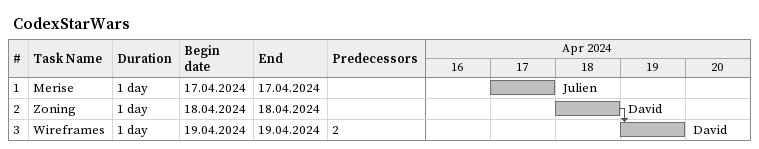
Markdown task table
CodexStarWars

| ID | Task | Duration | Start | Finish | Predecessors | Resources |
|---|---|---|---|---|---|---|
| 1 | Merise | 1d | 2024-04-17 | 2024-04-17 |  | Julien |
| 2 | Zoning | 1d | 2024-04-18 | 2024-04-18 |  | David |
| 3 | Wireframes | 1d | 2024-04-19 | 2024-04-19 | 2 | David |
